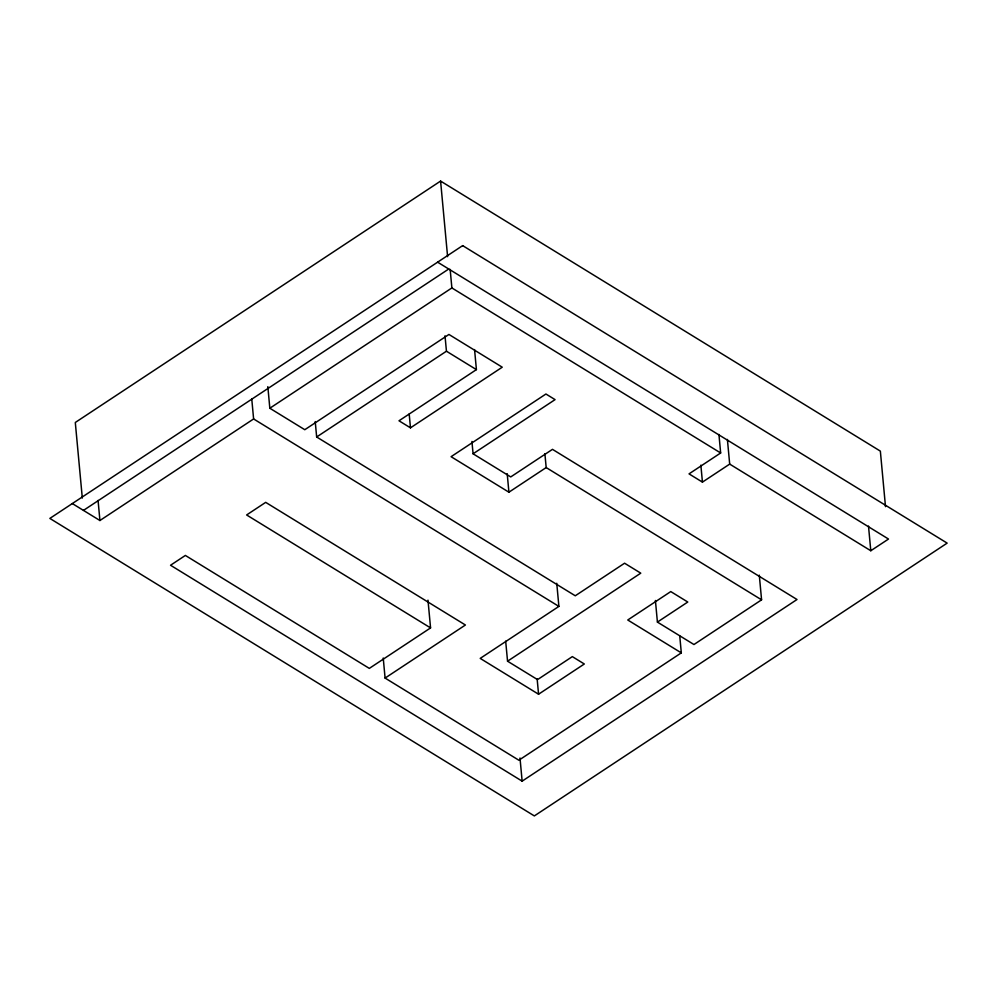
<?xml version="1.0" encoding="UTF-8"?>
<svg xmlns="http://www.w3.org/2000/svg" width="997" height="997" viewBox="0 0 997 997"><rect width="100%" height="100%" fill="white"/><g stroke="black" fill="none" stroke-linecap="round" stroke-linejoin="round"><path stroke-width="1.5" d="M885.498 506.65L880.351 451.118L440.587 181.08L75.298 422.479L82.315 498.064M83.461 510.402L448.75 269.003M72.32 503.56L99.924 520.509L253.612 418.952L251.755 398.9M474.56 349.573L476.416 369.625L398.987 420.784L410.477 427.838L502.251 367.195L448.937 334.456L304.795 429.707L269.826 408.234L451.878 287.934L450.158 269.414M556.75 583.27L558.893 606.4L480.205 658.394L538.567 694.224L584.317 663.99L572.328 656.624L537.545 679.618L507.548 661.198L640.772 573.163L624.571 563.218L575.269 595.782L316.66 436.985L446.444 351.218L445.011 335.802M427.987 600.157L430.567 627.911L369.314 668.389L185.367 555.441L170.537 565.249L522.141 781.149L797.014 599.509L552.475 449.348L510.738 476.927L473.077 453.797L555.067 399.623L545.932 394.014L451.08 456.688L508.919 492.194L546.182 467.568L544.885 453.685M718.937 434.455L720.657 452.974L689.027 473.874L702.436 482.112L729.692 464.103L727.399 439.428M679.742 635.912L681.312 652.873L518.876 760.225L385.091 678.072L465.412 625.007L265.688 502.363L246.62 514.963L430.567 627.911M759.29 575.157L761.583 599.833L693.962 644.523L657.409 622.091L687.78 602.026L670.769 591.582L627.761 619.997L681.312 652.873M729.692 464.103L870.792 550.743L888.514 539.041L437.608 262.174M451.878 287.934L720.657 452.974M446.444 351.218L476.416 369.625M546.182 467.568L761.583 599.833M253.612 418.952L558.893 606.4M868.499 526.067L870.792 550.743M700.866 465.15L702.436 482.112M655.415 600.493L657.409 622.091M537.134 678.807L538.567 694.224M507.199 473.687L508.919 492.194M519.998 758.007L522.141 781.149M505.678 641.146L507.548 661.198M471.93 441.459L473.077 453.797M440.587 181.08L447.603 256.665M409.194 413.954L410.477 427.838M383.234 658.02L385.091 678.072M315.226 421.569L316.66 436.985M267.832 386.637L269.826 408.234M98.067 500.457L99.924 520.509M462.658 245.623L49.85 518.415L534.342 815.92L947.15 543.116L462.658 245.623"/></g></svg>
